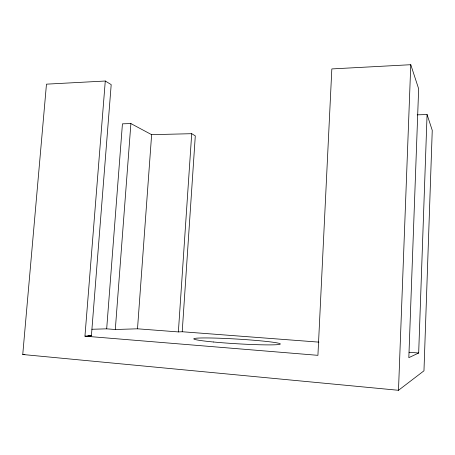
<?xml version="1.0" encoding="UTF-8"?>
<svg xmlns="http://www.w3.org/2000/svg" width="455" height="455" viewBox="0 0 455 455"><rect width="100%" height="100%" fill="white"/><g stroke="black" fill="none" stroke-linecap="round" stroke-linejoin="round"><path stroke-width="0.68" d="M427.074 114.541L432.25 130.352L423.969 370.808L398.489 390.293L22.75 354.508L46.467 84.158L105.281 81.018L84.954 336.165L317.92 355.332L331.837 68.921L410.768 64.707L418.646 88.776L408.829 357.664L418.674 353.006L427.074 114.541L417.218 114.842M398.489 390.293L410.768 64.707M106.68 328.84L115.308 329.505L137.507 328.806L178.371 331.923L191.709 133.69L151.629 134.669L130.892 123.572L122.435 123.828L106.68 328.84L91.91 329.266M178.371 331.923L182.216 331.746L195.297 135.874L191.709 133.69M137.507 328.806L151.629 134.669M115.308 329.505L130.892 123.572M84.954 336.165L91.398 335.87L111.196 84.624L105.281 81.018M22.75 354.508L24.871 354.343M182.216 331.746L318.944 342.137M409.136 352.267L418.674 353.006M87.86 335.58L91.398 335.87M213.48 341.995A43.379 2.349 3.4 0 0 280.269 344.099A43.379 2.349 3.4 0 0 217.325 338.156A43.379 2.349 3.4 0 0 213.48 341.995"/></g></svg>
